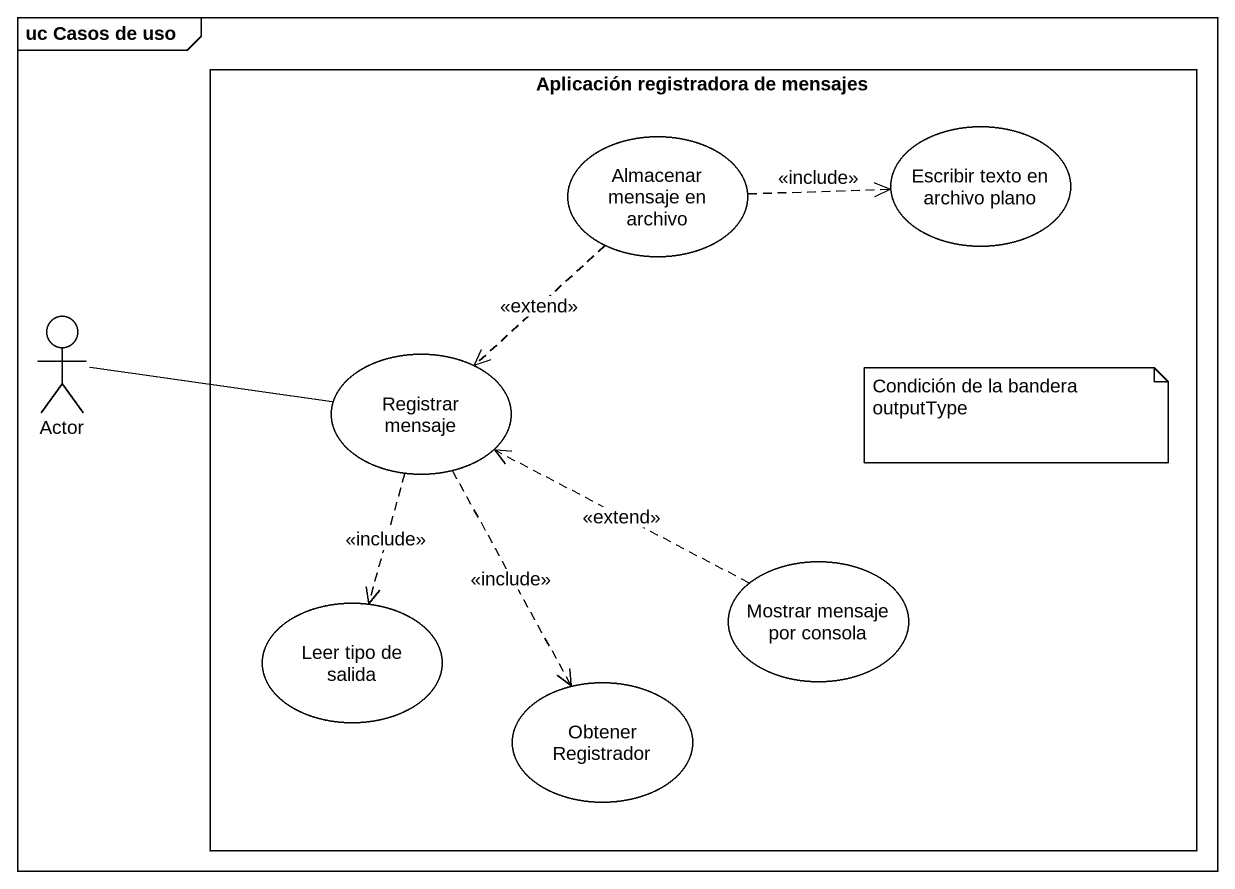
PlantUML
@startuml
mainframe uc Casos de uso
rectangle "Aplicación registradora de mensajes" as Aplicación_registradora_de {
  usecase "Almacenar mensaje en archivo" as Almacenar_mensaje_en_archivo
  usecase "Escribir texto en archivo plano" as Escribir_texto_en_archivo
  usecase "Registrar mensaje" as Registrar_mensaje
  usecase "Mostrar mensaje por consola" as Mostrar_mensaje_por_consola
  usecase "Leer tipo de salida" as Leer_tipo_de_salida
  usecase "Obtener Registrador" as Obtener_Registrador
}
actor "Actor" as Actor_
Almacenar_mensaje_en_archivo .right.> Escribir_texto_en_archivo : <<include>>
Almacenar_mensaje_en_archivo ..> Registrar_mensaje : <<extend>>
Actor_ -right- Registrar_mensaje
Registrar_mensaje ..> Leer_tipo_de_salida : <<include>>
Registrar_mensaje ..> Obtener_Registrador : <<include>>
Mostrar_mensaje_por_consola .left.> Registrar_mensaje : <<extend>>
note as N1
  Condición de la bandera outputType
end note
@enduml
